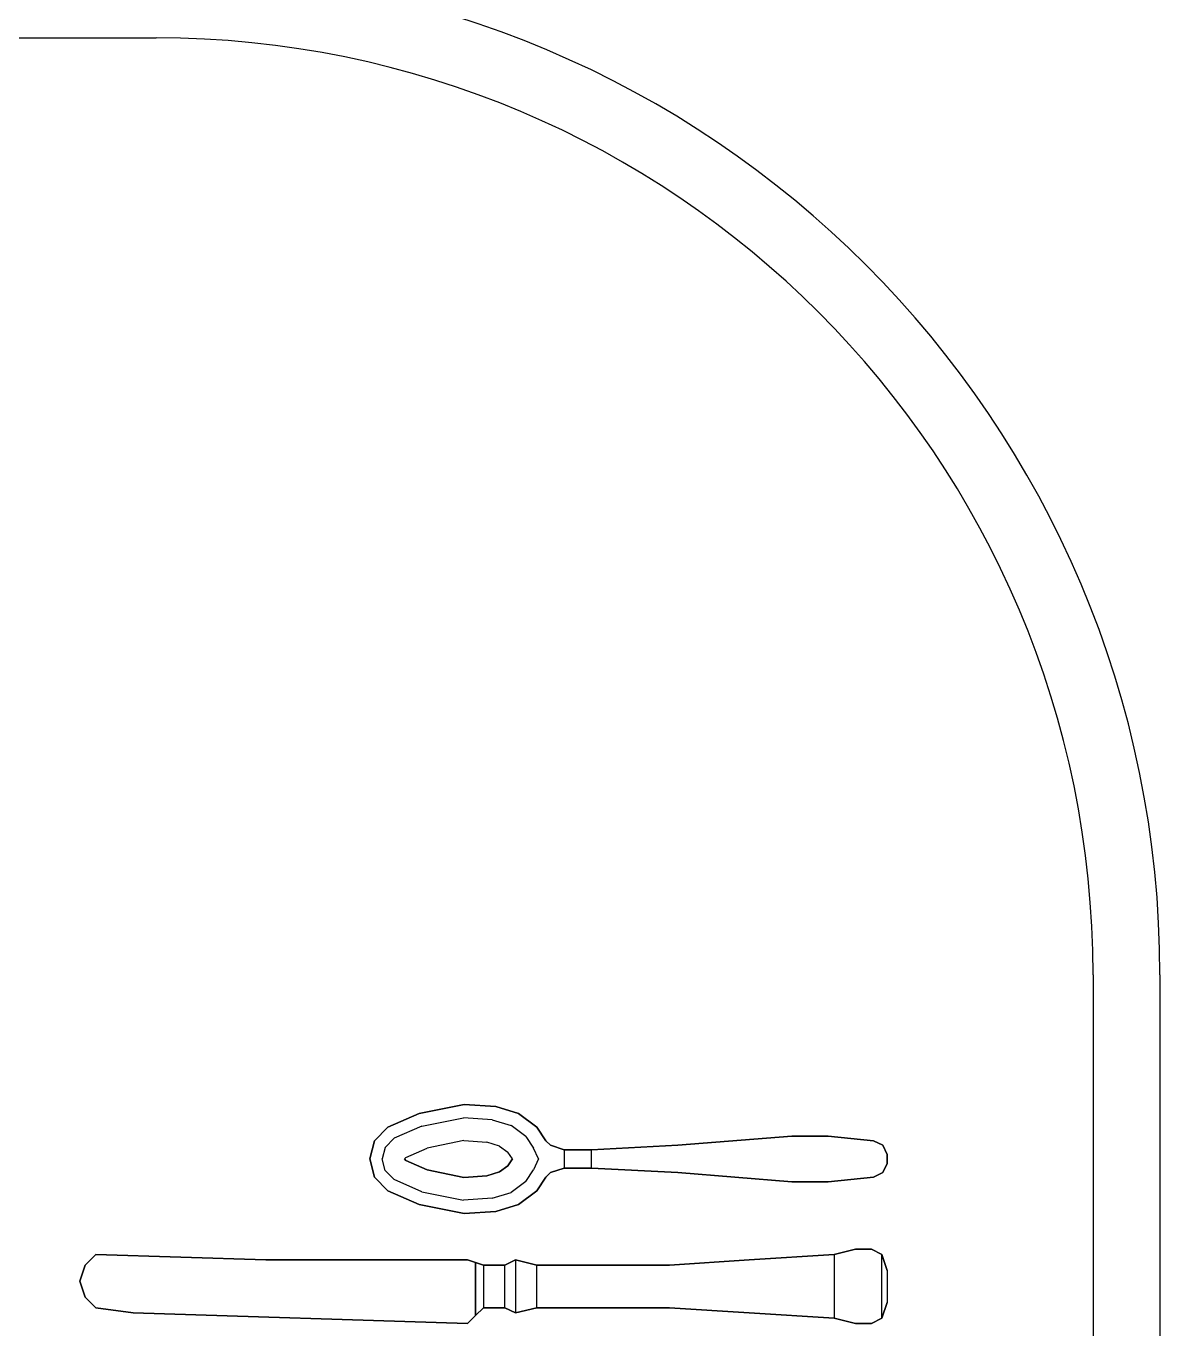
# Model space of a CAD drawing. Extents: x 15.9 to 33.1, y 12.3 to 21.3.
# Drawn here: x 23.5956 to 23.9242, y 14.3668 to 14.7444 of the extents above; entities that cross this region are included whole.
import ezdxf

# ---------------------------------------------------------------- set-up
doc = ezdxf.new("R2010")
doc.units = 0
doc.header["$LTSCALE"] = 0.5
doc.header["$MEASUREMENT"] = 0
doc.layers.get('0').update_dxf_attribs({"linetype": 'CONTINUOUS'})

# ---------------------------------------------------------------- blocks, each defined once
blk = doc.blocks.new('A$C403C54AD')
for p, q in [((0.83575, 1.53256, -0.0006), (1.99923, 1.53256, -0.0006)), ((2.27071, 1.26108, -0.0006), (2.27071, 0.79569, -0.0006)), ((2.2901, 1.26108, -0.0006), (2.2901, 0.79569, -0.0006))]:
    blk.add_line(p, q)
for radius in [0.29087, 0.27148]:
    blk.add_arc((1.99923, 1.26108, -0.0006), radius, 0, 90)
for points in [[(2.08844, 1.2235, -0.05453), (2.08844, 1.2235, -0.05321), (2.0754, 1.22086, -0.05117), (2.0754, 1.22086, -0.05249)], [(2.09764, 1.22284, -0.05408), (2.09764, 1.22284, -0.0554), (2.08844, 1.2235, -0.05453), (2.08844, 1.2235, -0.05321)], [(2.0754, 1.22086, -0.05117), (2.0754, 1.22086, -0.05249), (2.06633, 1.2169, -0.05066), (2.06633, 1.2169, -0.04934)], [(2.10425, 1.22086, -0.0558), (2.10425, 1.22086, -0.05448), (2.09764, 1.22284, -0.05408), (2.09764, 1.22284, -0.0554)], [(2.10951, 1.2169, -0.05496), (2.10951, 1.2169, -0.05628), (2.10425, 1.22086, -0.0558), (2.10425, 1.22086, -0.05448)], [(2.06633, 1.2169, -0.05066), (2.06633, 1.2169, -0.04934), (2.06249, 1.21294, -0.04825), (2.06249, 1.21294, -0.04957)], [(2.11212, 1.21294, -0.05749), (2.11212, 1.21294, -0.05534), (2.10951, 1.2169, -0.05496), (2.10951, 1.2169, -0.05628)], [(2.06249, 1.21294, -0.04825), (2.06249, 1.21294, -0.04957), (2.06119, 1.20767, -0.04938), (2.06119, 1.20767, -0.04806)], [(2.19393, 1.21426, -0.05694), (2.19393, 1.21426, -0.06091), (2.18338, 1.21426, -0.06063), (2.18338, 1.21426, -0.05666)], [(2.20713, 1.21294, -0.06088), (2.20713, 1.21294, -0.05691), (2.19393, 1.21426, -0.05694), (2.19393, 1.21426, -0.06091)], [(2.20976, 1.21162, -0.0567), (2.20976, 1.21162, -0.06067), (2.20713, 1.21294, -0.06088), (2.20713, 1.21294, -0.05691)], [(2.12533, 1.20503, -0.05434), (2.12533, 1.2103, -0.05434), (2.11741, 1.2103, -0.05497), (2.11741, 1.20503, -0.05497)], [(2.12533, 1.20503, -0.05212), (2.12533, 1.2103, -0.05212), (2.11741, 1.2103, -0.05275), (2.11741, 1.20503, -0.05275)], [(2.21108, 1.20898, -0.06038), (2.21108, 1.20898, -0.05684), (2.20976, 1.21162, -0.0567), (2.20976, 1.21162, -0.06067)], [(2.21108, 1.20635, -0.05684), (2.21108, 1.20635, -0.06038), (2.21108, 1.20898, -0.06038), (2.21108, 1.20898, -0.05684)], [(2.06119, 1.20767, -0.04938), (2.06119, 1.20767, -0.04806), (2.06249, 1.20239, -0.04825), (2.06249, 1.20239, -0.04957)], [(2.20976, 1.20371, -0.06067), (2.20976, 1.20371, -0.0567), (2.21108, 1.20635, -0.05684), (2.21108, 1.20635, -0.06038)], [(2.06249, 1.20239, -0.04825), (2.06249, 1.20239, -0.04957), (2.06633, 1.19843, -0.05066), (2.06633, 1.19843, -0.04934)], [(2.10951, 1.19843, -0.05628), (2.10951, 1.19843, -0.05496), (2.11212, 1.20239, -0.05534), (2.11212, 1.20239, -0.05749)], [(2.18338, 1.20107, -0.05666), (2.18338, 1.20107, -0.06063), (2.19393, 1.20107, -0.06091), (2.19393, 1.20107, -0.05694)], [(2.19393, 1.20107, -0.06091), (2.19393, 1.20107, -0.05694), (2.20713, 1.20239, -0.05691), (2.20713, 1.20239, -0.06088)], [(2.20713, 1.20239, -0.05691), (2.20713, 1.20239, -0.06088), (2.20976, 1.20371, -0.06067), (2.20976, 1.20371, -0.0567)], [(2.06633, 1.19843, -0.05066), (2.06633, 1.19843, -0.04934), (2.0754, 1.19447, -0.05117), (2.0754, 1.19447, -0.05249)], [(2.10425, 1.19447, -0.05448), (2.10425, 1.19447, -0.0558), (2.10951, 1.19843, -0.05628), (2.10951, 1.19843, -0.05496)], [(2.0754, 1.19447, -0.05117), (2.0754, 1.19447, -0.05249), (2.08844, 1.19183, -0.05453), (2.08844, 1.19183, -0.05321)], [(2.09764, 1.19249, -0.0554), (2.09764, 1.19249, -0.05408), (2.10425, 1.19447, -0.05448), (2.10425, 1.19447, -0.0558)], [(2.08844, 1.19183, -0.05453), (2.08844, 1.19183, -0.05321), (2.09764, 1.19249, -0.05408), (2.09764, 1.19249, -0.0554)], [(2.10026, 1.16457, -0.05014), (2.10026, 1.17688, -0.05014), (2.10334, 1.17842, -0.0486), (2.10334, 1.16303, -0.0486)], [(2.10026, 1.16457, -0.05938), (2.10026, 1.17688, -0.05938), (2.10334, 1.17842, -0.06091), (2.10334, 1.16303, -0.06091)], [(2.10334, 1.17842, -0.0486), (2.10334, 1.17842, -0.06091), (2.10026, 1.17688, -0.05938), (2.10026, 1.17688, -0.05014)], [(2.10334, 1.17842, -0.0486), (2.10334, 1.16303, -0.0486), (2.1095, 1.16457, -0.05014), (2.1095, 1.17688, -0.05014)], [(2.10334, 1.17842, -0.06091), (2.10334, 1.16303, -0.06091), (2.1095, 1.16457, -0.05938), (2.1095, 1.17688, -0.05938)], [(2.1095, 1.17688, -0.05938), (2.1095, 1.17688, -0.05014), (2.10334, 1.17842, -0.0486), (2.10334, 1.17842, -0.06091)], [(2.17106, 1.17842, -0.06091), (2.17106, 1.17842, -0.0486), (2.14798, 1.17688, -0.0486), (2.14798, 1.17688, -0.06091)], [(2.19569, 1.17996, -0.05014), (2.19569, 1.17996, -0.05938), (2.17106, 1.17842, -0.06091), (2.17106, 1.17842, -0.0486)], [(2.20185, 1.1815, -0.06091), (2.20185, 1.1815, -0.0486), (2.19569, 1.17996, -0.05014), (2.19569, 1.17996, -0.05938)], [(2.20647, 1.1815, -0.05014), (2.20647, 1.1815, -0.05938), (2.20185, 1.1815, -0.06091), (2.20185, 1.1815, -0.0486)], [(2.20954, 1.17996, -0.05168), (2.20954, 1.17996, -0.05784), (2.20647, 1.1815, -0.05938), (2.20647, 1.1815, -0.05014)], [(2.20954, 1.16149, -0.05168), (2.20954, 1.17996, -0.05168), (2.21108, 1.17534, -0.05476), (2.21108, 1.16611, -0.05476)], [(2.21108, 1.17534, -0.05476), (2.21108, 1.17534, -0.05476), (2.20954, 1.17996, -0.05168), (2.20954, 1.17996, -0.05784)], [(2.20954, 1.16149, -0.05784), (2.20954, 1.17996, -0.05784), (2.21108, 1.17534, -0.05476), (2.21108, 1.16611, -0.05476)], [(2.0918, 1.16226, -0.05322), (2.0918, 1.17765, -0.05322), (2.0941, 1.17688, -0.05014), (2.0941, 1.16457, -0.05014)], [(2.0918, 1.16226, -0.0563), (2.0918, 1.17765, -0.0563), (2.0941, 1.17688, -0.05938), (2.0941, 1.16457, -0.05938)], [(2.0941, 1.17688, -0.05014), (2.0941, 1.16457, -0.05014), (2.10026, 1.16457, -0.05014), (2.10026, 1.17688, -0.05014)], [(2.0941, 1.17688, -0.05938), (2.0941, 1.16457, -0.05938), (2.10026, 1.16457, -0.05938), (2.10026, 1.17688, -0.05938)], [(2.14798, 1.17688, -0.0486), (2.14798, 1.17688, -0.06091), (2.1095, 1.17688, -0.05938), (2.1095, 1.17688, -0.05014)], [(2.10026, 1.16457, -0.05014), (2.10026, 1.16457, -0.05938), (2.10334, 1.16303, -0.06091), (2.10334, 1.16303, -0.0486)], [(2.10334, 1.16303, -0.06091), (2.10334, 1.16303, -0.0486), (2.1095, 1.16457, -0.05014), (2.1095, 1.16457, -0.05938)], [(2.1095, 1.16457, -0.05014), (2.1095, 1.16457, -0.05938), (2.14798, 1.16457, -0.06091), (2.14798, 1.16457, -0.0486)], [(2.14798, 1.16457, -0.06091), (2.14798, 1.16457, -0.0486), (2.17106, 1.16303, -0.0486), (2.17106, 1.16303, -0.06091)], [(2.17106, 1.16303, -0.0486), (2.17106, 1.16303, -0.06091), (2.19569, 1.16149, -0.05938), (2.19569, 1.16149, -0.05014)], [(2.20954, 1.16149, -0.05168), (2.20954, 1.16149, -0.05784), (2.21108, 1.16611, -0.05476)], [(2.19569, 1.16149, -0.05938), (2.19569, 1.16149, -0.05014), (2.20185, 1.15995, -0.0486), (2.20185, 1.15995, -0.06091)], [(2.20185, 1.15995, -0.0486), (2.20185, 1.15995, -0.06091), (2.20647, 1.15995, -0.05938), (2.20647, 1.15995, -0.05014)], [(2.20647, 1.15995, -0.05938), (2.20647, 1.15995, -0.05014), (2.20954, 1.16149, -0.05168), (2.20954, 1.16149, -0.05784)]]:
    blk.add_3dface(points)
for points, invisible_edges in [([(2.08833, 1.21962, -0.05699), (2.08844, 1.2235, -0.05453), (2.0754, 1.22086, -0.05249), (2.0762, 1.21716, -0.05501)], 5), ([(2.08833, 1.21962, -0.05567), (2.08844, 1.2235, -0.05321), (2.0754, 1.22086, -0.05117), (2.0762, 1.21716, -0.05369)], 5), ([(2.09764, 1.22284, -0.05408), (2.09658, 1.21902, -0.05656), (2.08833, 1.21962, -0.05567), (2.08844, 1.2235, -0.05321)], 5), ([(2.09764, 1.22284, -0.0554), (2.09658, 1.21902, -0.05788), (2.08833, 1.21962, -0.05699), (2.08844, 1.2235, -0.05453)], 5), ([(2.0754, 1.22086, -0.05249), (2.0762, 1.21716, -0.05501), (2.06818, 1.21365, -0.0533), (2.06633, 1.2169, -0.05066)], 5), ([(2.0754, 1.22086, -0.05117), (2.0762, 1.21716, -0.05369), (2.06818, 1.21365, -0.05198), (2.06633, 1.2169, -0.04934)], 5), ([(2.1021, 1.21736, -0.05707), (2.10425, 1.22086, -0.05448), (2.09764, 1.22284, -0.05408), (2.09658, 1.21902, -0.05656)], 5), ([(2.1021, 1.21736, -0.05839), (2.10425, 1.22086, -0.0558), (2.09764, 1.22284, -0.0554), (2.09658, 1.21902, -0.05788)], 5), ([(2.10951, 1.2169, -0.05628), (2.10632, 1.21421, -0.05856), (2.1021, 1.21736, -0.05839), (2.10425, 1.22086, -0.0558)], 5), ([(2.10951, 1.2169, -0.05496), (2.10632, 1.21421, -0.05724), (2.1021, 1.21736, -0.05707), (2.10425, 1.22086, -0.05448)], 5), ([(2.06818, 1.21365, -0.0533), (2.06633, 1.2169, -0.05066), (2.06249, 1.21294, -0.04957), (2.06555, 1.21097, -0.05274)], 5), ([(2.06818, 1.21365, -0.05198), (2.06633, 1.2169, -0.04934), (2.06249, 1.21294, -0.04825), (2.06555, 1.21097, -0.05142)], 5), ([(2.06818, 1.21365, -0.0533), (2.07156, 1.2081, -0.05619), (2.07778, 1.21084, -0.05782), (2.0762, 1.21716, -0.05501)], 5), ([(2.06818, 1.21365, -0.05198), (2.07156, 1.2081, -0.05487), (2.07778, 1.21084, -0.0565), (2.0762, 1.21716, -0.05369)], 5), ([(2.07778, 1.21084, -0.0565), (2.0762, 1.21716, -0.05369), (2.08833, 1.21962, -0.05567), (2.08839, 1.21299, -0.05821)], 5), ([(2.07778, 1.21084, -0.05782), (2.0762, 1.21716, -0.05501), (2.08833, 1.21962, -0.05699), (2.08839, 1.21299, -0.05953)], 5), ([(2.08833, 1.21962, -0.05699), (2.08839, 1.21299, -0.05953), (2.095, 1.21251, -0.06048), (2.09658, 1.21902, -0.05788)], 5), ([(2.08833, 1.21962, -0.05567), (2.08839, 1.21299, -0.05821), (2.095, 1.21251, -0.05916), (2.09658, 1.21902, -0.05656)], 5), ([(2.095, 1.21251, -0.06048), (2.09658, 1.21902, -0.05788), (2.1021, 1.21736, -0.05839), (2.09872, 1.2114, -0.06071)], 5), ([(2.095, 1.21251, -0.05916), (2.09658, 1.21902, -0.05656), (2.1021, 1.21736, -0.05707), (2.09872, 1.2114, -0.05939)], 5), ([(2.1021, 1.21736, -0.05839), (2.09872, 1.2114, -0.06071), (2.1011, 1.20963, -0.06081), (2.10632, 1.21421, -0.05856)], 5), ([(2.1021, 1.21736, -0.05707), (2.09872, 1.2114, -0.05939), (2.1011, 1.20963, -0.05949), (2.10632, 1.21421, -0.05724)], 5), ([(2.10861, 1.2108, -0.05857), (2.11212, 1.21294, -0.05749), (2.10951, 1.2169, -0.05628), (2.10632, 1.21421, -0.05856)], 5), ([(2.10861, 1.2108, -0.05725), (2.11212, 1.21294, -0.05534), (2.10951, 1.2169, -0.05496), (2.10632, 1.21421, -0.05724)], 5), ([(2.06249, 1.21294, -0.04957), (2.06555, 1.21097, -0.05274), (2.06475, 1.20767, -0.05255), (2.06119, 1.20767, -0.04938)], 5), ([(2.06249, 1.21294, -0.04825), (2.06555, 1.21097, -0.05142), (2.06475, 1.20767, -0.05124), (2.06119, 1.20767, -0.04806)], 5), ([(2.07156, 1.2081, -0.05487), (2.06555, 1.21097, -0.05142), (2.06818, 1.21365, -0.05198), (2.07156, 1.2081, -0.05487)], 5), ([(2.07156, 1.2081, -0.05619), (2.06555, 1.21097, -0.05274), (2.06818, 1.21365, -0.0533), (2.07156, 1.2081, -0.05619)], 5), ([(2.07778, 1.21084, -0.0565), (2.07778, 1.20449, -0.0565), (2.08839, 1.20234, -0.05821), (2.08839, 1.21299, -0.05821)], 5), ([(2.07778, 1.21084, -0.05782), (2.07778, 1.20449, -0.05782), (2.08839, 1.20234, -0.05953), (2.08839, 1.21299, -0.05953)], 5), ([(2.08839, 1.20234, -0.05953), (2.08839, 1.21299, -0.05953), (2.095, 1.21251, -0.06048), (2.095, 1.20282, -0.06048)], 5), ([(2.08839, 1.20234, -0.05821), (2.08839, 1.21299, -0.05821), (2.095, 1.21251, -0.05916), (2.095, 1.20282, -0.05916)], 5), ([(2.095, 1.21251, -0.06048), (2.095, 1.20282, -0.06048), (2.09872, 1.20393, -0.06071), (2.09872, 1.2114, -0.06071)], 5), ([(2.095, 1.21251, -0.05916), (2.095, 1.20282, -0.05916), (2.09872, 1.20393, -0.05939), (2.09872, 1.2114, -0.05939)], 5), ([(2.1011, 1.20963, -0.06081), (2.10632, 1.21421, -0.05856), (2.10861, 1.2108, -0.05857), (2.10244, 1.20767, -0.06061)], 5), ([(2.1011, 1.20963, -0.05949), (2.10632, 1.21421, -0.05724), (2.10861, 1.2108, -0.05725), (2.10244, 1.20767, -0.05929)], 5), ([(2.11212, 1.21294, -0.05749), (2.11212, 1.20767, -0.05749), (2.10997, 1.20767, -0.05839), (2.10861, 1.2108, -0.05857)], 11), ([(2.11212, 1.21294, -0.05534), (2.11212, 1.20767, -0.05534), (2.10997, 1.20767, -0.05707), (2.10861, 1.2108, -0.05725)], 11), ([(2.11345, 1.20371, -0.0546), (2.11345, 1.21162, -0.0546), (2.11212, 1.21294, -0.05534), (2.11212, 1.20239, -0.05534)], 5), ([(2.11345, 1.20371, -0.05669), (2.11345, 1.21162, -0.05669), (2.11212, 1.21294, -0.05749), (2.11212, 1.20239, -0.05749)], 5), ([(2.11345, 1.21162, -0.05669), (2.11345, 1.21162, -0.0546), (2.11212, 1.21294, -0.05534), (2.11212, 1.21294, -0.05749)], 1), ([(2.18338, 1.20107, -0.06063), (2.18338, 1.21426, -0.06063), (2.1504, 1.21162, -0.05725), (2.1504, 1.20371, -0.05725)], 5), ([(2.18338, 1.21426, -0.06063), (2.18338, 1.21426, -0.05666), (2.1504, 1.21162, -0.05462), (2.1504, 1.21162, -0.05725)], 4), ([(2.18338, 1.20107, -0.05666), (2.18338, 1.21426, -0.05666), (2.1504, 1.21162, -0.05462), (2.1504, 1.20371, -0.05462)], 5), ([(2.19393, 1.21426, -0.05694), (2.19393, 1.20107, -0.05694), (2.18338, 1.20107, -0.05666), (2.18338, 1.21426, -0.05666)], 5), ([(2.19393, 1.21426, -0.06091), (2.19393, 1.20107, -0.06091), (2.18338, 1.20107, -0.06063), (2.18338, 1.21426, -0.06063)], 5), ([(2.20713, 1.20239, -0.05691), (2.20713, 1.21294, -0.05691), (2.19393, 1.21426, -0.05694), (2.19393, 1.20107, -0.05694)], 5), ([(2.20713, 1.20239, -0.06088), (2.20713, 1.21294, -0.06088), (2.19393, 1.21426, -0.06091), (2.19393, 1.20107, -0.06091)], 5), ([(2.20976, 1.21162, -0.0567), (2.20976, 1.20371, -0.0567), (2.20713, 1.20239, -0.05691), (2.20713, 1.21294, -0.05691)], 5), ([(2.20976, 1.21162, -0.06067), (2.20976, 1.20371, -0.06067), (2.20713, 1.20239, -0.06088), (2.20713, 1.21294, -0.06088)], 5), ([(2.06475, 1.20767, -0.05124), (2.07114, 1.20767, -0.05473), (2.07156, 1.2081, -0.05487), (2.06555, 1.21097, -0.05142)], 5), ([(2.06475, 1.20767, -0.05255), (2.07114, 1.20767, -0.05605), (2.07156, 1.2081, -0.05619), (2.06555, 1.21097, -0.05274)], 5), ([(2.07156, 1.20723, -0.05619), (2.07156, 1.2081, -0.05619), (2.07778, 1.21084, -0.05782), (2.07778, 1.20449, -0.05782)], 5), ([(2.07156, 1.20723, -0.05487), (2.07156, 1.2081, -0.05487), (2.07778, 1.21084, -0.0565), (2.07778, 1.20449, -0.0565)], 5), ([(2.09872, 1.20393, -0.06071), (2.09872, 1.2114, -0.06071), (2.1011, 1.20963, -0.06081), (2.1011, 1.2057, -0.06081)], 5), ([(2.09872, 1.20393, -0.05939), (2.09872, 1.2114, -0.05939), (2.1011, 1.20963, -0.05949), (2.1011, 1.2057, -0.05949)], 5), ([(2.1011, 1.20963, -0.06081), (2.1011, 1.2057, -0.06081), (2.10244, 1.20767, -0.06061)], 1), ([(2.1011, 1.20963, -0.05949), (2.1011, 1.2057, -0.05949), (2.10244, 1.20767, -0.05929)], 1), ([(2.10861, 1.2108, -0.05857), (2.10244, 1.20767, -0.06061), (2.10244, 1.20767, -0.06061), (2.10997, 1.20767, -0.05839)], 5), ([(2.10861, 1.2108, -0.05725), (2.10244, 1.20767, -0.05929), (2.10244, 1.20767, -0.05929), (2.10997, 1.20767, -0.05707)], 5), ([(2.11741, 1.2103, -0.05275), (2.11741, 1.20503, -0.05275), (2.11345, 1.20371, -0.0546), (2.11345, 1.21162, -0.0546)], 4), ([(2.11741, 1.2103, -0.05275), (2.11741, 1.2103, -0.05497), (2.11345, 1.21162, -0.05669), (2.11345, 1.21162, -0.0546)], 5), ([(2.11741, 1.2103, -0.05497), (2.11741, 1.20503, -0.05497), (2.11345, 1.20371, -0.05669), (2.11345, 1.21162, -0.05669)], 4), ([(2.12533, 1.2103, -0.05434), (2.12533, 1.2103, -0.05212), (2.11741, 1.2103, -0.05275), (2.11741, 1.2103, -0.05497)], 5), ([(2.1504, 1.21162, -0.05462), (2.1504, 1.20371, -0.05462), (2.12533, 1.20503, -0.05212), (2.12533, 1.2103, -0.05212)], 1), ([(2.1504, 1.21162, -0.05462), (2.1504, 1.21162, -0.05725), (2.12533, 1.2103, -0.05434), (2.12533, 1.2103, -0.05212)], 5), ([(2.1504, 1.21162, -0.05725), (2.1504, 1.20371, -0.05725), (2.12533, 1.20503, -0.05434), (2.12533, 1.2103, -0.05434)], 1), ([(2.21108, 1.20635, -0.05684), (2.21108, 1.20898, -0.05684), (2.20976, 1.21162, -0.0567), (2.20976, 1.20371, -0.0567)], 4), ([(2.21108, 1.20635, -0.06038), (2.21108, 1.20898, -0.06038), (2.20976, 1.21162, -0.06067), (2.20976, 1.20371, -0.06067)], 4), ([(2.06249, 1.20239, -0.04957), (2.06555, 1.20436, -0.05274), (2.06475, 1.20767, -0.05255), (2.06119, 1.20767, -0.04938)], 5), ([(2.06249, 1.20239, -0.04825), (2.06555, 1.20436, -0.05142), (2.06475, 1.20767, -0.05124), (2.06119, 1.20767, -0.04806)], 5), ([(2.06475, 1.20767, -0.05124), (2.07114, 1.20767, -0.05473), (2.07156, 1.20723, -0.05487), (2.06555, 1.20436, -0.05142)], 5), ([(2.06475, 1.20767, -0.05255), (2.07114, 1.20767, -0.05605), (2.07156, 1.20723, -0.05619), (2.06555, 1.20436, -0.05274)], 5), ([(2.07156, 1.20723, -0.05487), (2.06555, 1.20436, -0.05142), (2.06818, 1.20168, -0.05198), (2.07156, 1.20723, -0.05487)], 5), ([(2.07156, 1.20723, -0.05619), (2.06555, 1.20436, -0.05274), (2.06818, 1.20168, -0.0533), (2.07156, 1.20723, -0.05619)], 5), ([(2.06818, 1.20168, -0.0533), (2.07156, 1.20723, -0.05619), (2.07778, 1.20449, -0.05782), (2.0762, 1.19817, -0.05501)], 5), ([(2.06818, 1.20168, -0.05198), (2.07156, 1.20723, -0.05487), (2.07778, 1.20449, -0.0565), (2.0762, 1.19817, -0.05369)], 5), ([(2.07114, 1.20767, -0.05473), (2.07156, 1.2081, -0.05487), (2.07156, 1.20723, -0.05487), (2.07114, 1.20767, -0.05473)], 2), ([(2.07114, 1.20767, -0.05605), (2.07156, 1.2081, -0.05619), (2.07156, 1.20723, -0.05619), (2.07114, 1.20767, -0.05605)], 2), ([(2.1021, 1.19797, -0.05839), (2.09872, 1.20393, -0.06071), (2.1011, 1.2057, -0.06081), (2.10632, 1.20112, -0.05856)], 5), ([(2.1021, 1.19797, -0.05707), (2.09872, 1.20393, -0.05939), (2.1011, 1.2057, -0.05949), (2.10632, 1.20112, -0.05724)], 5), ([(2.1011, 1.2057, -0.06081), (2.10632, 1.20112, -0.05856), (2.10861, 1.20453, -0.05857), (2.10244, 1.20767, -0.06061)], 5), ([(2.1011, 1.2057, -0.05949), (2.10632, 1.20112, -0.05724), (2.10861, 1.20453, -0.05725), (2.10244, 1.20767, -0.05929)], 5), ([(2.10861, 1.20453, -0.05857), (2.10244, 1.20767, -0.06061), (2.10244, 1.20767, -0.06061), (2.10997, 1.20767, -0.05839)], 5), ([(2.10861, 1.20453, -0.05725), (2.10244, 1.20767, -0.05929), (2.10244, 1.20767, -0.05929), (2.10997, 1.20767, -0.05707)], 5), ([(2.10861, 1.20453, -0.05725), (2.11212, 1.20239, -0.05534), (2.10951, 1.19843, -0.05496), (2.10632, 1.20112, -0.05724)], 5), ([(2.11212, 1.20239, -0.05749), (2.11212, 1.20767, -0.05749), (2.10997, 1.20767, -0.05839), (2.10861, 1.20453, -0.05857)], 11), ([(2.11212, 1.20239, -0.05534), (2.11212, 1.20767, -0.05534), (2.10997, 1.20767, -0.05707), (2.10861, 1.20453, -0.05725)], 11), ([(2.11741, 1.20503, -0.05497), (2.11741, 1.20503, -0.05275), (2.11345, 1.20371, -0.0546), (2.11345, 1.20371, -0.05669)], 5), ([(2.11741, 1.20503, -0.05497), (2.11741, 1.20503, -0.05275), (2.12533, 1.20503, -0.05212), (2.12533, 1.20503, -0.05434)], 5), ([(2.12533, 1.20503, -0.05212), (2.12533, 1.20503, -0.05434), (2.1504, 1.20371, -0.05725), (2.1504, 1.20371, -0.05462)], 5), ([(2.06818, 1.20168, -0.0533), (2.06633, 1.19843, -0.05066), (2.06249, 1.20239, -0.04957), (2.06555, 1.20436, -0.05274)], 5), ([(2.06818, 1.20168, -0.05198), (2.06633, 1.19843, -0.04934), (2.06249, 1.20239, -0.04825), (2.06555, 1.20436, -0.05142)], 5), ([(2.0754, 1.19447, -0.05249), (2.0762, 1.19817, -0.05501), (2.06818, 1.20168, -0.0533), (2.06633, 1.19843, -0.05066)], 5), ([(2.0754, 1.19447, -0.05117), (2.0762, 1.19817, -0.05369), (2.06818, 1.20168, -0.05198), (2.06633, 1.19843, -0.04934)], 5), ([(2.07778, 1.20449, -0.0565), (2.0762, 1.19817, -0.05369), (2.08833, 1.19571, -0.05567), (2.08839, 1.20234, -0.05821)], 5), ([(2.07778, 1.20449, -0.05782), (2.0762, 1.19817, -0.05501), (2.08833, 1.19571, -0.05699), (2.08839, 1.20234, -0.05953)], 5), ([(2.08833, 1.19571, -0.05699), (2.08839, 1.20234, -0.05953), (2.095, 1.20282, -0.06048), (2.09658, 1.19631, -0.05788)], 5), ([(2.08833, 1.19571, -0.05567), (2.08839, 1.20234, -0.05821), (2.095, 1.20282, -0.05916), (2.09658, 1.19631, -0.05656)], 5), ([(2.095, 1.20282, -0.05916), (2.09658, 1.19631, -0.05656), (2.1021, 1.19797, -0.05707), (2.09872, 1.20393, -0.05939)], 5), ([(2.10951, 1.19843, -0.05628), (2.10632, 1.20112, -0.05856), (2.1021, 1.19797, -0.05839), (2.10425, 1.19447, -0.0558)], 5), ([(2.10951, 1.19843, -0.05496), (2.10632, 1.20112, -0.05724), (2.1021, 1.19797, -0.05707), (2.10425, 1.19447, -0.05448)], 5), ([(2.11345, 1.20371, -0.0546), (2.11345, 1.20371, -0.05669), (2.11212, 1.20239, -0.05749), (2.11212, 1.20239, -0.05534)], 1), ([(2.1504, 1.20371, -0.05725), (2.1504, 1.20371, -0.05462), (2.18338, 1.20107, -0.05666), (2.18338, 1.20107, -0.06063)], 1), ([(2.08833, 1.19571, -0.05699), (2.08844, 1.19183, -0.05453), (2.0754, 1.19447, -0.05249), (2.0762, 1.19817, -0.05501)], 5), ([(2.08833, 1.19571, -0.05567), (2.08844, 1.19183, -0.05321), (2.0754, 1.19447, -0.05117), (2.0762, 1.19817, -0.05369)], 5), ([(2.1021, 1.19797, -0.05707), (2.10425, 1.19447, -0.05448), (2.09764, 1.19249, -0.05408), (2.09658, 1.19631, -0.05656)], 5), ([(2.1021, 1.19797, -0.05839), (2.10425, 1.19447, -0.0558), (2.09764, 1.19249, -0.0554), (2.09658, 1.19631, -0.05788)], 5), ([(2.09764, 1.19249, -0.05408), (2.09658, 1.19631, -0.05656), (2.08833, 1.19571, -0.05567), (2.08844, 1.19183, -0.05321)], 5), ([(2.09764, 1.19249, -0.0554), (2.09658, 1.19631, -0.05788), (2.08833, 1.19571, -0.05699), (2.08844, 1.19183, -0.05453)], 5), ([(1.97867, 1.17688, -0.05399), (1.97867, 1.16765, -0.05399), (1.98174, 1.16457, -0.05399), (1.98174, 1.17996, -0.05399)], 5), ([(1.97867, 1.17688, -0.05553), (1.97867, 1.16765, -0.05553), (1.98174, 1.16457, -0.05553), (1.98174, 1.17996, -0.05553)], 5), ([(1.98174, 1.17996, -0.05399), (1.98174, 1.17996, -0.05553), (1.97867, 1.17688, -0.05553), (1.97867, 1.17688, -0.05399)], 5), ([(1.98174, 1.16457, -0.05399), (1.98174, 1.17996, -0.05399), (2.031, 1.17842, -0.05399), (1.99252, 1.16303, -0.05399)], 5), ([(1.98174, 1.16457, -0.05553), (1.98174, 1.17996, -0.05553), (2.031, 1.17842, -0.05553), (1.99252, 1.16303, -0.05553)], 5), ([(2.031, 1.17842, -0.05553), (2.031, 1.17842, -0.05399), (1.98174, 1.17996, -0.05399), (1.98174, 1.17996, -0.05553)], 5), ([(2.031, 1.17842, -0.05399), (1.99252, 1.16303, -0.05399), (2.08949, 1.15995, -0.05399), (2.08949, 1.17842, -0.05399)], 5), ([(2.031, 1.17842, -0.05553), (1.99252, 1.16303, -0.05553), (2.08949, 1.15995, -0.05553), (2.08949, 1.17842, -0.05553)], 5), ([(2.08949, 1.17842, -0.05399), (2.08949, 1.17842, -0.05553), (2.031, 1.17842, -0.05553), (2.031, 1.17842, -0.05399)], 5), ([(2.08949, 1.15995, -0.05399), (2.08949, 1.17842, -0.05399), (2.0918, 1.17765, -0.05322), (2.0918, 1.16226, -0.05322)], 1), ([(2.08949, 1.15995, -0.05553), (2.08949, 1.17842, -0.05553), (2.0918, 1.17765, -0.0563), (2.0918, 1.16226, -0.0563)], 1), ([(2.0918, 1.17765, -0.0563), (2.0918, 1.17765, -0.05322), (2.08949, 1.17842, -0.05399), (2.08949, 1.17842, -0.05553)], 5), ([(2.14798, 1.17688, -0.0486), (2.14798, 1.16457, -0.0486), (2.17106, 1.16303, -0.0486), (2.17106, 1.17842, -0.0486)], 5), ([(2.14798, 1.17688, -0.06091), (2.14798, 1.16457, -0.06091), (2.17106, 1.16303, -0.06091), (2.17106, 1.17842, -0.06091)], 5), ([(2.17106, 1.16303, -0.0486), (2.17106, 1.17842, -0.0486), (2.19569, 1.17996, -0.05014), (2.19569, 1.16149, -0.05014)], 1), ([(2.17106, 1.16303, -0.06091), (2.17106, 1.17842, -0.06091), (2.19569, 1.17996, -0.05938), (2.19569, 1.16149, -0.05938)], 1), ([(2.19569, 1.17996, -0.05014), (2.19569, 1.16149, -0.05014), (2.20185, 1.15995, -0.0486), (2.20185, 1.1815, -0.0486)], 4), ([(2.19569, 1.17996, -0.05938), (2.19569, 1.16149, -0.05938), (2.20185, 1.15995, -0.06091), (2.20185, 1.1815, -0.06091)], 4), ([(2.20185, 1.15995, -0.0486), (2.20185, 1.1815, -0.0486), (2.20647, 1.1815, -0.05014), (2.20647, 1.15995, -0.05014)], 5), ([(2.20185, 1.15995, -0.06091), (2.20185, 1.1815, -0.06091), (2.20647, 1.1815, -0.05938), (2.20647, 1.15995, -0.05938)], 5), ([(2.20647, 1.1815, -0.05014), (2.20647, 1.15995, -0.05014), (2.20954, 1.16149, -0.05168), (2.20954, 1.17996, -0.05168)], 1), ([(2.20647, 1.1815, -0.05938), (2.20647, 1.15995, -0.05938), (2.20954, 1.16149, -0.05784), (2.20954, 1.17996, -0.05784)], 1), ([(1.97713, 1.17226, -0.05399), (1.97713, 1.17226, -0.05399), (1.97867, 1.17688, -0.05399), (1.97867, 1.16765, -0.05399)], 4), ([(1.97713, 1.17226, -0.05553), (1.97713, 1.17226, -0.05553), (1.97867, 1.17688, -0.05553), (1.97867, 1.16765, -0.05553)], 4), ([(1.97867, 1.17688, -0.05553), (1.97867, 1.17688, -0.05399), (1.97713, 1.17226, -0.05399), (1.97713, 1.17226, -0.05553)], 1), ([(2.0941, 1.17688, -0.05014), (2.0941, 1.17688, -0.05938), (2.0918, 1.17765, -0.0563), (2.0918, 1.17765, -0.05322)], 5), ([(2.10026, 1.17688, -0.05938), (2.10026, 1.17688, -0.05014), (2.0941, 1.17688, -0.05014), (2.0941, 1.17688, -0.05938)], 4), ([(2.1095, 1.16457, -0.05014), (2.1095, 1.17688, -0.05014), (2.14798, 1.17688, -0.0486), (2.14798, 1.16457, -0.0486)], 4), ([(2.1095, 1.16457, -0.05938), (2.1095, 1.17688, -0.05938), (2.14798, 1.17688, -0.06091), (2.14798, 1.16457, -0.06091)], 4), ([(1.97713, 1.17226, -0.05399), (1.97713, 1.17226, -0.05553), (1.97867, 1.16765, -0.05553), (1.97867, 1.16765, -0.05399)], 4), ([(1.97867, 1.16765, -0.05553), (1.97867, 1.16765, -0.05399), (1.98174, 1.16457, -0.05399), (1.98174, 1.16457, -0.05553)], 5), ([(1.98174, 1.16457, -0.05399), (1.98174, 1.16457, -0.05553), (1.99252, 1.16303, -0.05553), (1.99252, 1.16303, -0.05399)], 5), ([(1.99252, 1.16303, -0.05553), (1.99252, 1.16303, -0.05399), (2.08949, 1.15995, -0.05399), (2.08949, 1.15995, -0.05553)], 5), ([(2.0918, 1.16226, -0.05322), (2.0918, 1.16226, -0.0563), (2.0941, 1.16457, -0.05938), (2.0941, 1.16457, -0.05014)], 5), ([(2.0941, 1.16457, -0.05938), (2.0941, 1.16457, -0.05014), (2.10026, 1.16457, -0.05014), (2.10026, 1.16457, -0.05938)], 1), ([(2.08949, 1.15995, -0.05553), (2.08949, 1.15995, -0.05399), (2.0918, 1.16226, -0.05322), (2.0918, 1.16226, -0.0563)], 5)]:
    blk.add_3dface(points, dxfattribs=dict(invisible_edges=invisible_edges))

msp = doc.modelspace()

# ---------------------------------------------------------------- block references
msp.add_blockref('A$C403C54AD', (21.63411, 13.20843, 0.0006))

doc.saveas('drawing.dxf')
